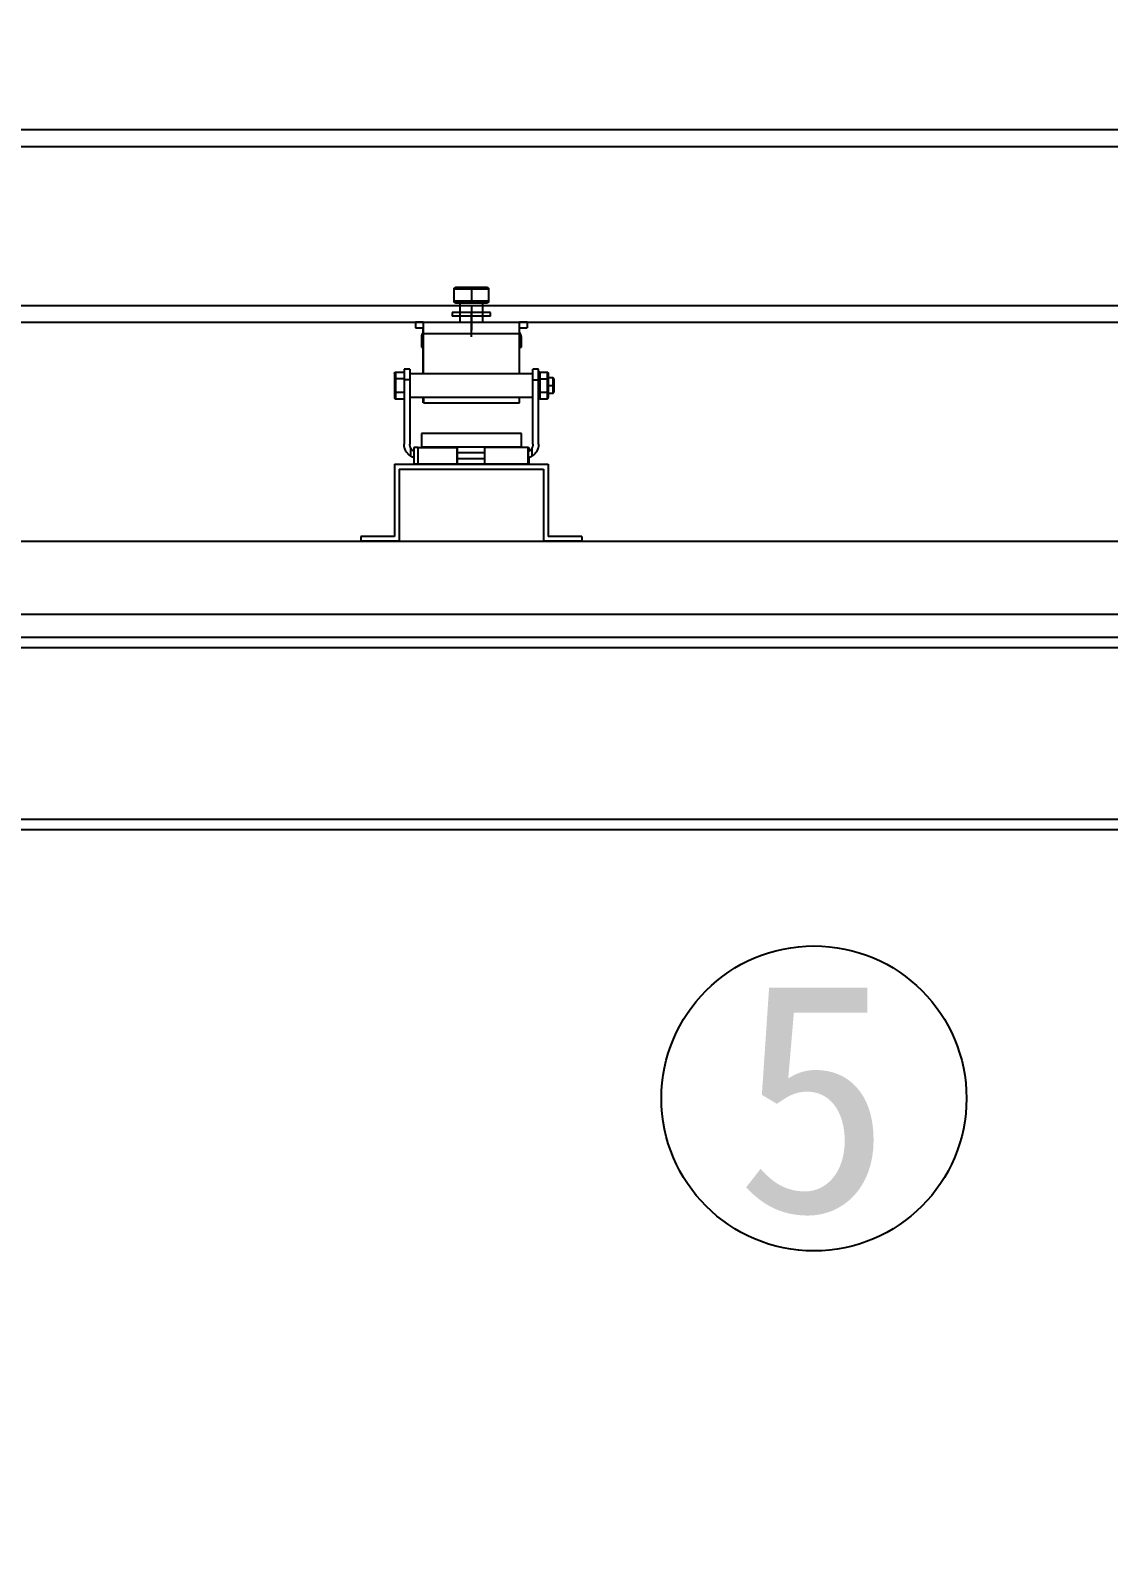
# Model space of a CAD drawing. Header units: millimetres. Extents: x -8864 to 19363, y -6016 to 13777.
# Drawn here: x 2750 to 3311, y -480 to 316 of the extents above; entities that cross this region are included whole.
import ezdxf
from ezdxf.enums import TextEntityAlignment as Align

# ---------------------------------------------------------------- set-up
doc = ezdxf.new("R2010")
doc.units = ezdxf.units.MM
doc.linetypes.add('DASHED', pattern=[19.05, 12.7, -6.35])
for name, color, linetype in [('Dim', 1, 'Continuous'), ('FanMotor', 7, 'Continuous'), ('McFrame', 7, 'Continuous'), ('SectionName', 1, 'Continuous')]:
    doc.layers.add(name, color=color, linetype=linetype)
doc.styles.add('ROMANS', font='romans.shx')
doc.styles.add('vm', font='宋体', dxfattribs={"height": 192.06})
doc.dimstyles.new('McDim', dxfattribs={"dimscale": 97, "dimtxt": 1.8, "dimasz": 2, "dimexe": 1.25, "dimexo": 0.625, "dimtad": 1, "dimdec": 1, "dimdsep": 46, "dimtxsty": 'ROMANS', "dimcen": 2.5, "dimadec": 0, "dimazin": 0, "dimtfac": 1, "dimtmove": 0, "dimatfit": 1, "dimfxl": 0, "dimarcsym": 0})

# ---------------------------------------------------------------- blocks, each defined once
blk = doc.blocks.new('M500341001400315S-E-BN')
for p, q in [((1860, 214, 0), (60, 214, 0)), ((60, 205.4, 0), (1860, 205.4, 0)), ((60, 122.61, 0), (1860, 122.61, 0)), ((60, 114, 0), (1860, 114, 0)), ((620, 40, 0), (700, 40, 0)), ((620, 40, 0), (620, 2.5, 0)), ((700, 40, 0), (700, 2.5, 0)), ((622.5, 37.5, 0), (697.5, 37.5, 0)), ((622.5, 37.5, 0), (622.5, 0, 0)), ((697.5, 37.5, 0), (697.5, 0, 0)), ((620, 2.5, 0), (602.5, 2.5, 0)), ((602.5, 2.5, 0), (602.5, 0, 0)), ((622.5, 0, 0), (602.5, 0, 0)), ((717.5, 0, 0), (697.5, 0, 0)), ((717.5, 2.5, 0), (700, 2.5, 0)), ((717.5, 2.5, 0), (717.5, 0, 0))]:
    blk.add_line(p, q)
at = {"color": 7, "linetype": 'Continuous'}
for p, q in [((660, 131.2, 0), (651, 131.2, 0)), ((651, 124.8, 0), (651, 131.2, 0)), ((660, 132, 0), (651.8, 132, 0)), ((668.2, 132, 0), (660, 132, 0)), ((669, 131.2, 0), (660, 131.2, 0)), ((660, 131.2, 0), (660, 124.8, 0)), ((669, 131.2, 0), (669, 124.8, 0)), ((660, 124.8, 0), (651, 124.8, 0)), ((651.8, 124, 0), (660, 124, 0)), ((654, 124, 0), (654, 114, 0)), ((654, 119.43, 0), (654, 119, 0)), ((669, 124.8, 0), (660, 124.8, 0)), ((660, 124, 0), (668.2, 124, 0)), ((666, 114, 0), (666, 124, 0)), ((666, 119, 0), (666, 119.74, 0)), ((631, 114, 0), (631, 111, 0)), ((634.99, 114, 0), (634.99, 111, 0)), ((634.99, 114, 0), (685.01, 114, 0)), ((645.44, 114, 0), (677.44, 114, 0)), ((650, 119, 0), (650, 117, 0)), ((670, 117, 0), (670, 119, 0)), ((689, 114, 0), (689, 111, 0)), ((634, 106, 0), (634, 101, 0)), ((635, 108, 0), (635, 108, 0)), ((635, 87, 0), (635, 108, 0)), ((635, 108, 0), (635, 87, 0)), ((635, 108, 0), (685.01, 108, 0)), ((685.01, 87, 0), (685.01, 108, 0)), ((686, 101, 0), (686, 106, 0)), ((620.6, 87.93, 0), (620.6, 84.46, 0)), ((620.6, 87.93, 0), (625, 87.93, 0)), ((628, 89.5, 0), (625, 89.5, 0)), ((695, 89.5, 0), (692, 89.5, 0)), ((695.6, 87.93, 0), (699.4, 87.93, 0)), ((695.6, 87.93, 0), (695.6, 84.46, 0)), ((699.4, 87.93, 0), (699.4, 84.46, 0)), ((620, 87.24, 0), (620, 84.12, 0)), ((620, 84.12, 0), (620, 77.88, 0)), ((625, 84.46, 0), (620.6, 84.46, 0)), ((620.6, 84.46, 0), (620.6, 77.54, 0)), ((628, 83.89, 0), (625, 83.89, 0)), ((625, 83.89, 0), (625, 50.5, 0)), ((692, 87, 0), (628, 87, 0)), ((628, 83.89, 0), (628, 50.5, 0)), ((692, 83.89, 0), (695, 83.89, 0)), ((692, 50.5, 0), (692, 83.89, 0)), ((695, 50.5, 0), (695, 83.89, 0)), ((695.6, 84.46, 0), (699.4, 84.46, 0)), ((695.6, 84.46, 0), (695.6, 77.54, 0)), ((699.4, 84.46, 0), (699.4, 77.54, 0)), ((700, 87.24, 0), (700, 84.12, 0)), ((702.5, 85, 0), (700, 85, 0)), ((700, 84.12, 0), (700, 77.88, 0)), ((700, 81, 0), (702.5, 81, 0)), ((703, 84.49, 0), (702.5, 85, 0)), ((702.5, 77, 0), (702.5, 81, 0)), ((703, 81, 0), (702.5, 81, 0)), ((703, 77.5, 0), (703, 81, 0)), ((620, 77.88, 0), (620, 74.76, 0)), ((620.6, 77.54, 0), (620.6, 74.07, 0)), ((620.6, 77.54, 0), (625, 77.54, 0)), ((620.6, 74.07, 0), (625, 74.07, 0)), ((628, 75, 0), (634.93, 75, 0)), ((634.97, 72, 0), (634.97, 75, 0)), ((634.98, 72, 0), (634.98, 75, 0)), ((635, 75, 0), (635, 72, 0)), ((635.02, 75, 0), (685.03, 75, 0)), ((635.02, 75, 0), (635.02, 72, 0)), ((635.02, 72, 0), (685.03, 72, 0)), ((685.03, 72, 0), (685.03, 75, 0)), ((685.1, 75, 0), (692, 75, 0)), ((695.6, 77.54, 0), (699.4, 77.54, 0)), ((695.6, 77.54, 0), (695.6, 74.07, 0)), ((695.6, 74.07, 0), (699.4, 74.07, 0)), ((699.4, 77.54, 0), (699.4, 74.07, 0)), ((700, 77.88, 0), (700, 74.76, 0)), ((700, 77, 0), (702.5, 77, 0)), ((702.5, 77, 0), (703, 77.51, 0)), ((634, 56, 0), (634, 49, 0)), ((686, 49, 0), (686, 56, 0)), ((628.5, 44.16, 0), (628.5, 48.44, 0)), ((630.01, 48.8, 0), (630.01, 40, 0)), ((632.25, 48.8, 0), (630.01, 48.8, 0)), ((632.25, 48.8, 0), (652.59, 48.8, 0)), ((632.25, 40, 0), (632.25, 48.8, 0)), ((634, 49, 0), (634.01, 48.8, 0)), ((652.59, 48.8, 0), (652.59, 40, 0)), ((652.6, 47.3, 0), (652.6, 48.8, 0)), ((667.09, 40, 0), (667.09, 48.8, 0)), ((687.75, 48.8, 0), (667.09, 48.8, 0)), ((685.99, 48.79, 0), (686, 49, 0)), ((689.59, 48.8, 0), (687.75, 48.8, 0)), ((689.59, 48.8, 0), (689.59, 40, 0)), ((689.62, 40, 0), (689.62, 48.8, 0)), ((689.74, 48.8, 0), (689.88, 48.8, 0)), ((689.88, 48.8, 0), (689.88, 46.69, 0)), ((689.91, 46.7, 0), (689.91, 48.8, 0)), ((691.5, 48.44, 0), (691.5, 44.16, 0)), ((632.25, 40, 0), (630.01, 40, 0)), ((652.59, 40, 0), (632.25, 40, 0)), ((652.59, 43, 0), (652.59, 47.3, 0)), ((652.59, 47.3, 0), (652.6, 47.3, 0)), ((667.09, 46, 0), (652.59, 46, 0)), ((652.59, 43, 0), (667.09, 43, 0)), ((652.59, 43, 0), (652.59, 43, 0)), ((652.62, 40, 0), (652.62, 43, 0)), ((689.59, 40, 0), (667.09, 40, 0)), ((689.88, 40, 0), (689.74, 40, 0)), ((689.88, 43.4, 0), (689.88, 40, 0)), ((689.91, 40, 0), (689.91, 43.41, 0))]:
    blk.add_line(p, q, dxfattribs=at)
at = {"color": 5, "linetype": 'DASHED'}
for p, q in [((660, 106.3, 0), (660, 122.78, 0)), ((660, 122.47, 0), (660, 106.79, 0))]:
    blk.add_line(p, q, dxfattribs=at)
at = {"linetype": 'Continuous'}
blk.add_line((647.3, 114, 0), (672.7, 114, 0), dxfattribs=at)
at = {"color": 7, "linetype": 'Continuous'}
for centre, start, end in [((639, 106, 0), 144.12084, 180.00849), ((681, 106, 0), 0.00849, 35.70564)]:
    blk.add_arc(centre, 5, start, end, dxfattribs=at)
for points, knots in [([(651, 131.2, 0), (651, 131.23, 0), (651, 131.28, 0), (651.02, 131.37, 0), (651.04, 131.45, 0), (651.08, 131.55, 0), (651.14, 131.67, 0), (651.24, 131.78, 0), (651.37, 131.88, 0), (651.5, 131.94, 0), (651.64, 131.99, 0), (651.74, 132, 0), (651.8, 132, 0)], [0, 0, 0, 0, 0.062093, 0.1244295, 0.1872281, 0.2507024, 0.3675958, 0.4953732, 0.6139008, 0.7467892, 0.8538776, 1, 1, 1, 1]), ([(660, 132, 0), (660, 132, 0), (660, 132, 0), (660, 131.98, 0), (660, 131.97, 0), (660, 131.93, 0), (660, 131.88, 0), (660, 131.78, 0), (660, 131.67, 0), (660, 131.53, 0), (660, 131.37, 0), (660, 131.26, 0), (660, 131.2, 0)], [0, 0, 0, 0, 0.078035, 0.146295, 0.20478, 0.253492, 0.386381, 0.504964, 0.632742, 0.74969, 0.875756, 1, 1, 1, 1]), ([(668.2, 132, 0), (668.23, 132, 0), (668.29, 132, 0), (668.37, 131.98, 0), (668.43, 131.97, 0), (668.52, 131.93, 0), (668.63, 131.88, 0), (668.75, 131.78, 0), (668.86, 131.67, 0), (668.94, 131.53, 0), (668.99, 131.37, 0), (669, 131.26, 0), (669, 131.2, 0)], [0, 0, 0, 0, 0.078035, 0.146295, 0.20478, 0.253492, 0.386381, 0.504964, 0.632742, 0.74969, 0.875756, 1, 1, 1, 1]), ([(651.8, 124, 0), (651.77, 124, 0), (651.71, 124, 0), (651.63, 124.02, 0), (651.57, 124.03, 0), (651.48, 124.07, 0), (651.37, 124.12, 0), (651.24, 124.22, 0), (651.14, 124.33, 0), (651.06, 124.47, 0), (651.01, 124.63, 0), (651, 124.74, 0), (651, 124.8, 0)], [0, 0, 0, 0, 0.078035, 0.146295, 0.20478, 0.253492, 0.386381, 0.504964, 0.632742, 0.74969, 0.875756, 1, 1, 1, 1]), ([(660, 124.8, 0), (660, 124.77, 0), (660, 124.72, 0), (660, 124.63, 0), (660, 124.55, 0), (660, 124.45, 0), (660, 124.33, 0), (660, 124.22, 0), (660, 124.12, 0), (660, 124.06, 0), (660, 124.01, 0), (660, 124, 0), (660, 124, 0)], [0, 0, 0, 0, 0.062093, 0.12443, 0.187228, 0.250702, 0.367596, 0.495373, 0.613901, 0.746789, 0.853878, 1, 1, 1, 1]), ([(669, 124.8, 0), (669, 124.77, 0), (669, 124.72, 0), (668.98, 124.63, 0), (668.96, 124.55, 0), (668.92, 124.45, 0), (668.86, 124.33, 0), (668.75, 124.22, 0), (668.63, 124.12, 0), (668.5, 124.06, 0), (668.36, 124.01, 0), (668.26, 124, 0), (668.2, 124, 0)], [0, 0, 0, 0, 0.062093, 0.12443, 0.187228, 0.250702, 0.367596, 0.495373, 0.613901, 0.746789, 0.853878, 1, 1, 1, 1]), ([(635, 114, 0), (634.48, 114, 0), (633.96, 114, 0), (632.99, 114, 0), (632.54, 114, 0), (631.8, 114, 0), (631.51, 114, 0), (631.1, 114, 0), (631, 114, 0), (631, 114, 0)], [0, 0, 0, 0, 0.25, 0.25, 0.5, 0.5, 0.75, 0.75, 1, 1, 1, 1]), ([(634.99, 114, 0), (634.99, 114, 0), (634.99, 113.84, 0), (635, 113.24, 0), (635, 112.8, 0), (635, 111.69, 0), (635, 111.02, 0), (635, 109.57, 0), (635, 108.79, 0), (635, 108, 0)], [0, 0, 0, 0, 0.25, 0.25, 0.5, 0.5, 0.75, 0.75, 1, 1, 1, 1]), ([(670, 119, 0), (670, 119, 0), (669.74, 119, 0), (668.74, 119, 0), (668, 119, 0), (666.15, 119, 0), (665.04, 119, 0), (662.62, 119, 0), (661.31, 119, 0), (658.69, 119, 0), (657.38, 119, 0), (654.96, 119, 0), (653.85, 119, 0), (652, 119, 0), (651.26, 119, 0), (650.26, 119, 0), (650, 119, 0), (650, 119, 0)], [0, 0, 0, 0, 0.125, 0.125, 0.25, 0.25, 0.375, 0.375, 0.5, 0.5, 0.625, 0.625, 0.75, 0.75, 0.875, 0.875, 1, 1, 1, 1]), ([(670, 117, 0), (670, 117, 0), (669.74, 117, 0), (668.74, 117, 0), (668, 117, 0), (666.15, 117, 0), (665.04, 117, 0), (662.62, 117, 0), (661.31, 117, 0), (658.69, 117, 0), (657.38, 117, 0), (654.96, 117, 0), (653.85, 117, 0), (652, 117, 0), (651.26, 117, 0), (650.26, 117, 0), (650, 117, 0), (650, 117, 0)], [0, 0, 0, 0, 0.125, 0.125, 0.25, 0.25, 0.375, 0.375, 0.5, 0.5, 0.625, 0.625, 0.75, 0.75, 0.875, 0.875, 1, 1, 1, 1]), ([(689, 114, 0), (689, 114, 0), (688.9, 114, 0), (688.5, 114, 0), (688.2, 114, 0), (687.46, 114, 0), (687.02, 114, 0), (686.05, 114, 0), (685.53, 114, 0), (685, 114, 0)], [0, 0, 0, 0, 0.25, 0.25, 0.5, 0.5, 0.75, 0.75, 1, 1, 1, 1]), ([(685.01, 108, 0), (685.01, 108.79, 0), (685.01, 109.57, 0), (685.01, 111.02, 0), (685.01, 111.69, 0), (685.01, 112.8, 0), (685.01, 113.24, 0), (685.01, 113.84, 0), (685.01, 114, 0), (685.01, 114, 0)], [0, 0, 0, 0, 0.25, 0.25, 0.5, 0.5, 0.75, 0.75, 1, 1, 1, 1]), ([(631, 111, 0), (631, 111, 0), (631.1, 111, 0), (631.51, 111, 0), (631.8, 111, 0), (632.54, 111, 0), (632.99, 111, 0), (633.96, 111, 0), (634.48, 111, 0), (635, 111, 0)], [0, 0, 0, 0, 0.25, 0.25, 0.5, 0.5, 0.75, 0.75, 1, 1, 1, 1]), ([(635, 106, 0), (634.96, 106, 0), (634.55, 106, 0), (634.15, 106, 0), (634.05, 106, 0), (634, 106, 0)], [0, 0, 0, 0, 0.048245, 0.524122, 1, 1, 1, 1]), ([(634.99, 108.89, 0), (634.99, 108.99, 0), (634.99, 109.47, 0), (634.99, 110.2, 0), (634.99, 110.77, 0), (634.99, 111, 0)], [0, 0, 0, 0, 0.123753, 0.645771, 1, 1, 1, 1]), ([(634.99, 108.9, 0), (634.99, 108.98, 0), (634.99, 109.45, 0), (634.99, 110.16, 0), (634.99, 110.87, 0), (634.99, 110.96, 0), (634.99, 111, 0)], [0, 0, 0, 0, 0.067968, 0.378645, 0.689323, 1, 1, 1, 1]), ([(635, 108, 0), (635, 108.06, 0), (635, 108.17, 0), (635, 108.34, 0), (635, 108.5, 0), (635, 108.67, 0), (635, 108.83, 0), (635, 108.99, 0), (635, 109.28, 0), (635, 109.68, 0), (635, 110.13, 0), (634.99, 110.51, 0), (634.99, 110.74, 0), (634.99, 110.88, 0), (634.99, 110.95, 0), (634.99, 110.99, 0), (634.99, 111, 0), (634.99, 111, 0)], [0, 0, 0, 0, 0.036013, 0.071746, 0.107314, 0.142829, 0.178406, 0.214159, 0.250201, 0.375057, 0.500032, 0.624889, 0.749864, 0.812682, 0.874903, 0.937138, 1, 1, 1, 1]), ([(685, 111, 0), (685.53, 111, 0), (686.05, 111, 0), (687.02, 111, 0), (687.46, 111, 0), (688.2, 111, 0), (688.5, 111, 0), (688.9, 111, 0), (689, 111, 0), (689, 111, 0)], [0, 0, 0, 0, 0.25, 0.25, 0.5, 0.5, 0.75, 0.75, 1, 1, 1, 1]), ([(686, 106, 0), (685.95, 106, 0), (685.85, 106, 0), (685.45, 106, 0), (685.05, 106, 0), (685.01, 106, 0)], [0, 0, 0, 0, 0.47807, 0.95614, 1, 1, 1, 1]), ([(634, 101, 0), (634.05, 101, 0), (634.15, 101, 0), (634.55, 101, 0), (634.96, 101, 0), (635, 101, 0)], [0, 0, 0, 0, 0.475878, 0.951755, 1, 1, 1, 1]), ([(685.01, 101, 0), (685.05, 101, 0), (685.45, 101, 0), (685.85, 101, 0), (685.95, 101, 0), (686, 101, 0)], [0, 0, 0, 0, 0.04386, 0.52193, 1, 1, 1, 1]), ([(620, 87.24, 0), (620, 87.26, 0), (620, 87.31, 0), (620.01, 87.38, 0), (620.03, 87.44, 0), (620.05, 87.52, 0), (620.09, 87.61, 0), (620.16, 87.72, 0), (620.25, 87.8, 0), (620.36, 87.87, 0), (620.47, 87.92, 0), (620.56, 87.93, 0), (620.6, 87.93, 0)], [0, 0, 0, 0, 0.078365, 0.146854, 0.20547, 0.254214, 0.387121, 0.505777, 0.633418, 0.750335, 0.876125, 1, 1, 1, 1]), ([(625, 89.5, 0), (625, 89.5, 0), (625, 89.37, 0), (625, 88.86, 0), (625, 88.48, 0), (625, 87.49, 0), (625, 86.89, 0), (625, 85.51, 0), (625, 84.73, 0), (625, 83.89, 0)], [0, 0, 0, 0, 0.25, 0.25, 0.5, 0.5, 0.75, 0.75, 1, 1, 1, 1]), ([(628, 89.5, 0), (628, 89.5, 0), (628, 89.5, 0), (628, 89.48, 0), (628, 89.46, 0), (628, 89.43, 0), (628, 89.38, 0), (628, 89.33, 0), (628, 89.27, 0), (628, 89.2, 0), (628, 89.02, 0), (628, 88.67, 0), (628, 88.01, 0), (628, 87.19, 0), (628, 86.41, 0), (628, 85.78, 0), (628, 85.33, 0), (628, 84.87, 0), (628, 84.39, 0), (628, 84.06, 0), (628, 83.89, 0)], [0, 0, 0, 0, 0.0279094, 0.0557262, 0.0834771, 0.1111889, 0.1388884, 0.1666027, 0.1943585, 0.2221827, 0.2501018, 0.3750315, 0.5000109, 0.6249406, 0.74992, 0.8000848, 0.8500185, 0.8998777, 0.9498194, 1, 1, 1, 1]), ([(692, 83.89, 0), (692, 83.99, 0), (692, 84.17, 0), (692, 84.44, 0), (692, 84.71, 0), (692, 84.97, 0), (692, 85.23, 0), (692, 85.48, 0), (692, 85.73, 0), (692, 85.97, 0), (692, 86.47, 0), (692, 87.19, 0), (692, 88.01, 0), (692, 88.67, 0), (692, 89.05, 0), (692, 89.26, 0), (692, 89.37, 0), (692, 89.44, 0), (692, 89.49, 0), (692, 89.5, 0), (692, 89.5, 0)], [0, 0, 0, 0, 0.027909, 0.055726, 0.083477, 0.111189, 0.138888, 0.166603, 0.194358, 0.222183, 0.250102, 0.375032, 0.500011, 0.624941, 0.74992, 0.800085, 0.850019, 0.899878, 0.949819, 1, 1, 1, 1]), ([(695, 83.89, 0), (695, 84.73, 0), (695, 85.51, 0), (695, 86.89, 0), (695, 87.49, 0), (695, 88.48, 0), (695, 88.86, 0), (695, 89.37, 0), (695, 89.5, 0), (695, 89.5, 0)], [0, 0, 0, 0, 0.25, 0.25, 0.5, 0.5, 0.75, 0.75, 1, 1, 1, 1]), ([(695.6, 87.93, 0), (695.58, 87.93, 0), (695.53, 87.93, 0), (695.47, 87.91, 0), (695.4, 87.89, 0), (695.34, 87.86, 0), (695.27, 87.82, 0), (695.22, 87.77, 0), (695.15, 87.7, 0), (695.08, 87.59, 0), (695.01, 87.43, 0), (695, 87.3, 0), (695, 87.24, 0)], [0, 0, 0, 0, 0.064892, 0.131304, 0.199506, 0.269748, 0.342257, 0.417243, 0.494891, 0.627526, 0.795837, 1, 1, 1, 1]), ([(699.4, 87.93, 0), (699.42, 87.93, 0), (699.47, 87.93, 0), (699.53, 87.91, 0), (699.6, 87.89, 0), (699.66, 87.86, 0), (699.72, 87.82, 0), (699.78, 87.77, 0), (699.85, 87.7, 0), (699.92, 87.59, 0), (699.99, 87.43, 0), (699.99, 87.3, 0), (700, 87.24, 0)], [0, 0, 0, 0, 0.064892, 0.131304, 0.199506, 0.269748, 0.342257, 0.417243, 0.494891, 0.627526, 0.795837, 1, 1, 1, 1]), ([(620.6, 84.46, 0), (620.58, 84.46, 0), (620.54, 84.46, 0), (620.47, 84.46, 0), (620.41, 84.45, 0), (620.34, 84.43, 0), (620.25, 84.4, 0), (620.16, 84.36, 0), (620.09, 84.3, 0), (620.04, 84.25, 0), (620.01, 84.19, 0), (620, 84.14, 0), (620, 84.12, 0)], [0, 0, 0, 0, 0.062152, 0.124504, 0.187271, 0.250667, 0.367428, 0.494905, 0.613188, 0.746033, 0.853249, 1, 1, 1, 1]), ([(695.6, 84.46, 0), (695.58, 84.46, 0), (695.53, 84.46, 0), (695.47, 84.46, 0), (695.4, 84.44, 0), (695.34, 84.43, 0), (695.27, 84.41, 0), (695.22, 84.38, 0), (695.15, 84.35, 0), (695.08, 84.29, 0), (695.01, 84.21, 0), (695, 84.15, 0), (695, 84.12, 0)], [0, 0, 0, 0, 0.064892, 0.131304, 0.199506, 0.269748, 0.342257, 0.417243, 0.494891, 0.627526, 0.795837, 1, 1, 1, 1]), ([(699.4, 84.46, 0), (699.42, 84.46, 0), (699.47, 84.46, 0), (699.53, 84.46, 0), (699.6, 84.45, 0), (699.66, 84.43, 0), (699.72, 84.41, 0), (699.78, 84.39, 0), (699.85, 84.35, 0), (699.92, 84.3, 0), (699.99, 84.22, 0), (699.99, 84.15, 0), (700, 84.12, 0)], [0, 0, 0, 0, 0.064892, 0.131304, 0.199506, 0.269748, 0.342257, 0.417243, 0.494891, 0.627526, 0.795837, 1, 1, 1, 1]), ([(702.5, 81, 0), (702.5, 81.52, 0), (702.5, 82.05, 0), (702.5, 83.01, 0), (702.5, 83.46, 0), (702.5, 84.2, 0), (702.5, 84.5, 0), (702.5, 84.9, 0), (702.5, 85, 0), (702.5, 85, 0)], [0, 0, 0, 0, 0.25, 0.25, 0.5, 0.5, 0.75, 0.75, 1, 1, 1, 1]), ([(703, 81, 0), (703, 81.46, 0), (703, 81.92, 0), (703, 82.76, 0), (703, 83.15, 0), (703, 83.8, 0), (703, 84.06, 0), (703, 84.41, 0), (703, 84.5, 0), (703, 84.5, 0)], [0, 0, 0, 0, 0.25, 0.25, 0.5, 0.5, 0.75, 0.75, 1, 1, 1, 1]), ([(620, 77.88, 0), (620, 77.87, 0), (620, 77.84, 0), (620.01, 77.81, 0), (620.03, 77.78, 0), (620.05, 77.74, 0), (620.09, 77.7, 0), (620.16, 77.64, 0), (620.25, 77.6, 0), (620.36, 77.56, 0), (620.47, 77.54, 0), (620.56, 77.54, 0), (620.6, 77.54, 0)], [0, 0, 0, 0, 0.078365, 0.146854, 0.20547, 0.254214, 0.387121, 0.505777, 0.633418, 0.750335, 0.876125, 1, 1, 1, 1]), ([(620, 74.76, 0), (620, 74.74, 0), (620, 74.69, 0), (620.01, 74.62, 0), (620.03, 74.56, 0), (620.05, 74.48, 0), (620.09, 74.39, 0), (620.16, 74.28, 0), (620.25, 74.2, 0), (620.36, 74.13, 0), (620.47, 74.08, 0), (620.56, 74.07, 0), (620.6, 74.07, 0)], [0, 0, 0, 0, 0.078408, 0.146918, 0.205532, 0.25425, 0.387086, 0.505433, 0.632901, 0.749725, 0.875677, 1, 1, 1, 1]), ([(634.99, 75, 0), (634.99, 74.89, 0), (634.99, 74.42, 0), (634.99, 73.74, 0), (634.99, 72.98, 0), (634.99, 72.42, 0), (634.98, 72.07, 0), (634.98, 72.02, 0), (634.98, 72, 0)], [0, 0, 0, 0, 0.060402, 0.248322, 0.436241, 0.624161, 0.81208, 1, 1, 1, 1]), ([(635, 72, 0), (635, 72.02, 0), (635, 72.07, 0), (635, 72.42, 0), (635, 72.98, 0), (635, 73.74, 0), (635, 74.42, 0), (635, 74.89, 0), (635, 75, 0)], [0, 0, 0, 0, 0.1879196, 0.3758391, 0.5637587, 0.7516783, 0.9395979, 1, 1, 1, 1]), ([(695.6, 77.54, 0), (695.58, 77.54, 0), (695.53, 77.54, 0), (695.47, 77.54, 0), (695.4, 77.55, 0), (695.34, 77.57, 0), (695.27, 77.59, 0), (695.22, 77.61, 0), (695.15, 77.65, 0), (695.08, 77.7, 0), (695.01, 77.78, 0), (695, 77.85, 0), (695, 77.88, 0)], [0, 0, 0, 0, 0.064892, 0.131304, 0.199506, 0.269748, 0.342257, 0.417243, 0.494891, 0.627526, 0.795837, 1, 1, 1, 1]), ([(695.6, 74.07, 0), (695.58, 74.07, 0), (695.53, 74.07, 0), (695.47, 74.09, 0), (695.4, 74.11, 0), (695.34, 74.14, 0), (695.27, 74.18, 0), (695.22, 74.23, 0), (695.15, 74.3, 0), (695.08, 74.41, 0), (695.01, 74.57, 0), (695, 74.7, 0), (695, 74.76, 0)], [0, 0, 0, 0, 0.064892, 0.131304, 0.199506, 0.269748, 0.342257, 0.417243, 0.494891, 0.627526, 0.795837, 1, 1, 1, 1]), ([(699.4, 77.54, 0), (699.42, 77.54, 0), (699.47, 77.54, 0), (699.53, 77.54, 0), (699.6, 77.56, 0), (699.66, 77.57, 0), (699.72, 77.59, 0), (699.78, 77.62, 0), (699.85, 77.65, 0), (699.92, 77.71, 0), (699.99, 77.79, 0), (699.99, 77.85, 0), (700, 77.88, 0)], [0, 0, 0, 0, 0.064892, 0.131304, 0.199506, 0.269748, 0.342257, 0.417243, 0.494891, 0.627526, 0.795837, 1, 1, 1, 1]), ([(699.4, 74.07, 0), (699.42, 74.07, 0), (699.47, 74.07, 0), (699.53, 74.09, 0), (699.6, 74.11, 0), (699.66, 74.14, 0), (699.72, 74.18, 0), (699.78, 74.23, 0), (699.85, 74.3, 0), (699.92, 74.41, 0), (699.99, 74.57, 0), (699.99, 74.7, 0), (700, 74.76, 0)], [0, 0, 0, 0, 0.064892, 0.131304, 0.199506, 0.269748, 0.342257, 0.417243, 0.494891, 0.627526, 0.795837, 1, 1, 1, 1]), ([(686, 56, 0), (686, 56, 0), (685.83, 56, 0), (685.17, 56, 0), (684.67, 56, 0), (683.37, 56, 0), (682.56, 56, 0), (680.67, 56, 0), (679.59, 56, 0), (677.18, 56, 0), (675.86, 56, 0), (673.03, 56, 0), (671.52, 56, 0), (668.38, 56, 0), (666.74, 56, 0), (663.4, 56, 0), (661.7, 56, 0), (658.3, 56, 0), (656.6, 56, 0), (653.26, 56, 0), (651.62, 56, 0), (648.48, 56, 0), (646.97, 56, 0), (644.14, 56, 0), (642.82, 56, 0), (640.41, 56, 0), (639.33, 56, 0), (637.44, 56, 0), (636.63, 56, 0), (635.33, 56, 0), (634.83, 56, 0), (634.17, 56, 0), (634, 56, 0), (634, 56, 0)], [0, 0, 0, 0, 0.0625, 0.0625, 0.125, 0.125, 0.1875, 0.1875, 0.25, 0.25, 0.3125, 0.3125, 0.375, 0.375, 0.4375, 0.4375, 0.5, 0.5, 0.5625, 0.5625, 0.625, 0.625, 0.6875, 0.6875, 0.75, 0.75, 0.8125, 0.8125, 0.875, 0.875, 0.9375, 0.9375, 1, 1, 1, 1]), ([(628.5, 44.16, 0), (628.43, 44.2, 0), (628.28, 44.3, 0), (628.06, 44.45, 0), (627.85, 44.61, 0), (627.64, 44.78, 0), (627.44, 44.97, 0), (627.24, 45.15, 0), (626.89, 45.51, 0), (626.43, 46.07, 0), (625.93, 46.85, 0), (625.52, 47.71, 0), (625.28, 48.42, 0), (625.15, 49, 0), (625.07, 49.43, 0), (625.01, 49.94, 0), (625, 50.3, 0), (625, 50.5, 0)], [0, 0, 0, 0, 0.033143, 0.066746, 0.100815, 0.135356, 0.170373, 0.205872, 0.241858, 0.361585, 0.489993, 0.609483, 0.743451, 0.791495, 0.850268, 0.91977, 1, 1, 1, 1]), ([(628.5, 48.44, 0), (628.47, 48.5, 0), (628.4, 48.63, 0), (628.32, 48.83, 0), (628.25, 49.03, 0), (628.18, 49.23, 0), (628.11, 49.49, 0), (628.05, 49.79, 0), (628.01, 50.14, 0), (628, 50.38, 0), (628, 50.5, 0)], [0, 0, 0, 0, 0.099025, 0.198086, 0.297377, 0.397089, 0.497412, 0.664729, 0.831972, 1, 1, 1, 1]), ([(630.01, 46.77, 0), (629.89, 46.85, 0), (629.6, 47.03, 0), (629.2, 47.43, 0), (628.8, 47.9, 0), (628.6, 48.26, 0), (628.5, 48.44, 0)], [0, 0, 0, 0, 0.2049041, 0.4747612, 0.7386006, 1, 1, 1, 1]), ([(634, 49, 0), (634, 49, 0), (633.93, 49, 0), (634.18, 49, 0), (634.8, 49, 0), (635.91, 49, 0), (637.42, 49, 0), (639.31, 49, 0), (641.56, 49, 0), (644.13, 49, 0), (646.96, 49, 0), (650.02, 49, 0), (653.25, 49, 0), (656.6, 49, 0), (660, 49, 0), (663.4, 49, 0), (666.75, 49, 0), (669.98, 49, 0), (673.04, 49, 0), (675.87, 49, 0), (678.44, 49, 0), (680.69, 49, 0), (682.58, 49, 0), (684.09, 49, 0), (685.18, 49, 0), (685.87, 49, 0), (685.96, 49, 0), (686, 49, 0)], [0, 0, 0, 0, 0.000014, 0.041681, 0.083347, 0.125014, 0.166681, 0.208347, 0.250014, 0.291681, 0.333347, 0.375014, 0.416681, 0.458347, 0.500014, 0.541681, 0.583347, 0.625014, 0.666681, 0.708347, 0.750014, 0.791681, 0.833347, 0.875014, 0.916681, 0.958347, 1, 1, 1, 1]), ([(691.5, 48.44, 0), (691.34, 48.17, 0), (691.02, 47.64, 0), (690.46, 47.09, 0), (689.97, 46.73, 0), (689.73, 46.6, 0), (689.62, 46.54, 0)], [0, 0, 0, 0, 0.325603, 0.65906, 0.849254, 1, 1, 1, 1]), ([(695, 50.5, 0), (695, 50.41, 0), (695, 50.23, 0), (694.98, 49.98, 0), (694.96, 49.74, 0), (694.94, 49.51, 0), (694.9, 49.31, 0), (694.87, 49.11, 0), (694.84, 48.94, 0), (694.8, 48.78, 0), (694.7, 48.36, 0), (694.48, 47.71, 0), (694.07, 46.85, 0), (693.57, 46.07, 0), (693.06, 45.45, 0), (692.62, 45.01, 0), (692.26, 44.7, 0), (691.89, 44.41, 0), (691.63, 44.24, 0), (691.5, 44.16, 0)], [0, 0, 0, 0, 0.036987, 0.071854, 0.104602, 0.135231, 0.163739, 0.190128, 0.214398, 0.236548, 0.256579, 0.390541, 0.510036, 0.638437, 0.758171, 0.820817, 0.881985, 0.941703, 1, 1, 1, 1]), ([(692, 50.5, 0), (692, 50.43, 0), (692, 50.29, 0), (691.98, 50.07, 0), (691.96, 49.86, 0), (691.92, 49.65, 0), (691.86, 49.39, 0), (691.78, 49.1, 0), (691.66, 48.76, 0), (691.55, 48.55, 0), (691.5, 48.44, 0)], [0, 0, 0, 0, 0.100898, 0.201427, 0.301773, 0.40212, 0.502656, 0.669387, 0.834871, 1, 1, 1, 1]), ([(630.01, 43.44, 0), (629.83, 43.5, 0), (629.33, 43.67, 0), (628.82, 43.97, 0), (628.5, 44.16, 0)], [0, 0, 0, 0, 0.379233, 1, 1, 1, 1]), ([(667.12, 40, 0), (667.09, 40, 0), (667.04, 40, 0), (666.61, 40, 0), (665.95, 40, 0), (665.04, 40, 0), (663.94, 40, 0), (662.67, 40, 0), (661.31, 40, 0), (659.88, 40, 0), (658.46, 40, 0), (657.09, 40, 0), (655.83, 40, 0), (654.72, 40, 0), (653.81, 40, 0), (653.12, 40, 0), (652.88, 40, 0), (652.77, 40, 0)], [0, 0, 0, 0, 0.066709, 0.133417, 0.200126, 0.266835, 0.333543, 0.400252, 0.466961, 0.533669, 0.600378, 0.667087, 0.733796, 0.800504, 0.867213, 0.933922, 1, 1, 1, 1]), ([(691.5, 44.16, 0), (691.18, 43.98, 0), (690.56, 43.63, 0), (689.9, 43.38, 0), (689.63, 43.31, 0), (689.62, 43.31, 0)], [0, 0, 0, 0, 0.504069, 0.980275, 1, 1, 1, 1])]:
    blk.add_open_spline(points, degree=3, knots=knots, dxfattribs=at)
blk = doc.blocks.new('*D33')
at = {"layer": 'Defpoints', "color": 0}
for p in [(2187, 0), (4549, 0), (4549, -770.18)]:
    blk.add_point(p, dxfattribs=at)
at = {"layer": 'Dim', "color": 0, "lineweight": -2}
for p, q in [((2187, -60.62), (2187, -891.43)), ((4549, -60.62), (4549, -891.43)), ((2381, -770.18), (4355, -770.18))]:
    blk.add_line(p, q, dxfattribs=at)
at = {"layer": 'Dim', "color": 0}
for points in [[(2381, -737.85), (2381, -802.51), (2187, -770.18)], [(4355, -737.85), (4355, -802.51), (4549, -770.18)]]:
    blk.add_solid(points, dxfattribs=at)
at = {"layer": 'Dim', "color": 0, "insert": (3368, -622.26), "char_height": 174.6, "attachment_point": 5, "style": 'ROMANS'}
blk.add_mtext('2362', dxfattribs=at)
blk = doc.blocks.new('*D34')
at = {"layer": 'Defpoints', "color": 0}
for p in [(0, 0), (4549, 0), (4549, -1154.3)]:
    blk.add_point(p, dxfattribs=at)
at = {"layer": 'Dim', "color": 0, "lineweight": -2}
for p, q in [((0, -60.62), (0, -1275.55)), ((4549, -60.62), (4549, -1275.55)), ((194, -1154.3), (4355, -1154.3))]:
    blk.add_line(p, q, dxfattribs=at)
at = {"layer": 'Dim', "color": 0}
for points in [[(194, -1121.97), (194, -1186.63), (0, -1154.3)], [(4355, -1121.97), (4355, -1186.63), (4549, -1154.3)]]:
    blk.add_solid(points, dxfattribs=at)
at = {"layer": 'Dim', "color": 0, "insert": (2274.5, -1006.38), "char_height": 174.6, "attachment_point": 5, "style": 'ROMANS'}
blk.add_mtext('4549', dxfattribs=at)

msp = doc.modelspace()

# ---------------------------------------------------------------- linework, layer by layer
at = {"layer": 'McFrame', "color": 5}
msp.add_line((2187, 50), (4537, 50), dxfattribs=at)
at = {"layer": 'McFrame'}
for p, q in [((2240, 0), (4484, 0)), ((2240, -5.3), (4484, -5.3)), ((2240, -94.7), (4484, -94.7)), ((2240, -100), (4484, -100))]:
    msp.add_line(p, q, dxfattribs=at)
for points in [[(2187, 0), (4537, 0), (4537, 3380), (2187, 3380)], [(2187, 12), (4549, 12), (4549, 3368), (2187, 3368)]]:
    msp.add_lwpolyline(points, close=True, dxfattribs=at)
at = {"layer": 'SectionName'}
msp.add_circle((3157.73, -240), 79.35, dxfattribs=at)

# ---------------------------------------------------------------- block references
at = {"layer": 'FanMotor'}
msp.add_blockref('M500341001400315S-E-BN', (2319.5, 50), dxfattribs=at)

# ---------------------------------------------------------------- texts
at = {"layer": 'SectionName', "style": 'vm'}
msp.add_text('5', height=120, dxfattribs=at).set_placement((3157.73, -240), align=Align.MIDDLE)

# ---------------------------------------------------------------- dimensions: what is measured, and where the dimension line sits
at = {"layer": 'Dim'}
for base, p1, picture, middle in [((4549, -1154.3), (0, 0), '*D34', (2274.5, -1006.38)), ((4549, -770.18), (2187, 0), '*D33', (3368, -622.26))]:
    dim = msp.add_linear_dim(base=base, p1=p1, p2=(4549, 0), dimstyle='McDim', dxfattribs=at)
    dim.commit()
    dim.dimension.update_dxf_attribs({"geometry": picture, "text_midpoint": middle})

doc.saveas('drawing.dxf')
